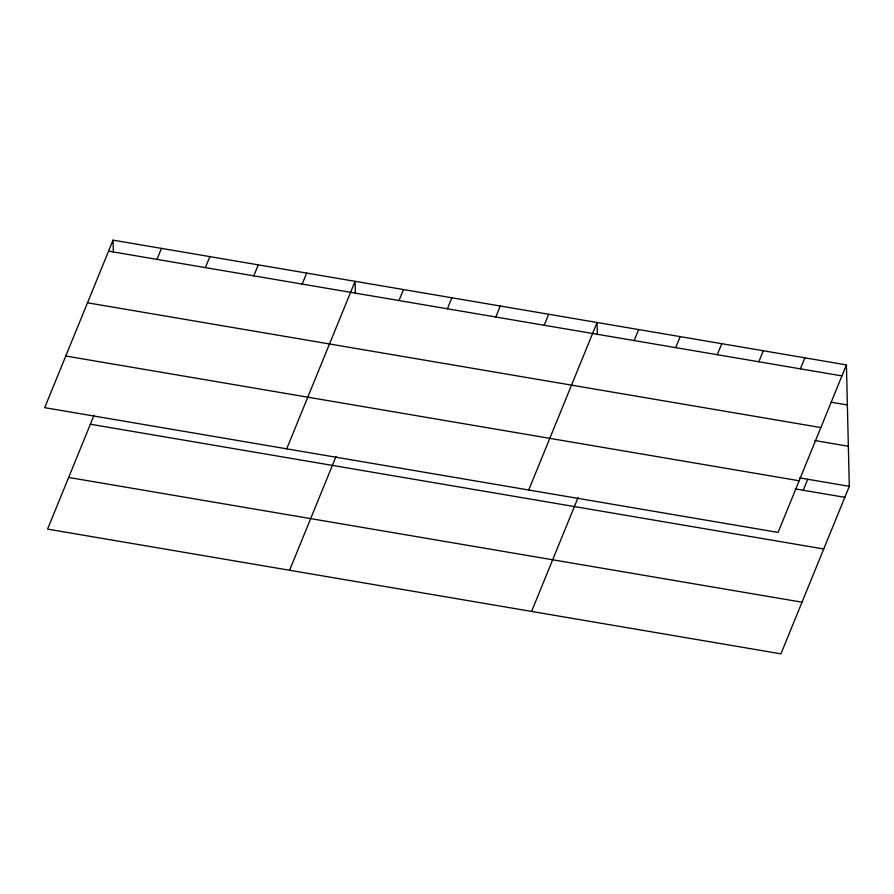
<?xml version="1.0" encoding="UTF-8"?>
<svg xmlns="http://www.w3.org/2000/svg" width="894" height="894" viewBox="0 0 894 894"><rect width="100%" height="100%" fill="white"/><g stroke="black" fill="none" stroke-linecap="round" stroke-linejoin="round"><path stroke-width="1.34" d="M113.057 240.151L44.7 407.664L778.071 532.422L846.428 364.897L113.057 240.151L113.348 252.175M156.975 259.383L161.468 248.387M94.06 415.196L47.572 529.103L780.943 653.849L849.3 486.336L846.428 364.897M205.374 267.619L209.867 256.612M253.784 275.844L258.265 264.847M302.183 284.08L306.676 273.083M286.706 448.833L355.074 281.319L355.354 293.344M398.992 300.552L403.473 289.555M289.578 570.271L336.066 456.365M447.391 308.788L451.872 297.78M495.79 317.012L500.282 306.016M544.189 325.248L548.681 314.252M528.723 490.001L597.08 322.488L597.371 334.512M634.159 340.558L638.64 329.551M531.595 611.44L578.083 497.533M675.708 347.621L680.2 336.625M717.267 354.694L721.76 343.698M758.827 361.757L763.32 350.761M800.387 368.831L804.868 357.835M803.259 490.258L807.74 479.262M108.576 251.147L841.936 375.905M831.286 402.233L847.378 404.971M87.5 302.798L820.86 427.555M814.836 440.563L848.35 446.262M799.694 477.899L849.3 486.336M65.776 356.013L799.147 480.771M795.213 488.895L844.808 497.332M90.361 424.225L823.732 548.983M68.648 477.452L802.019 602.198"/></g></svg>
